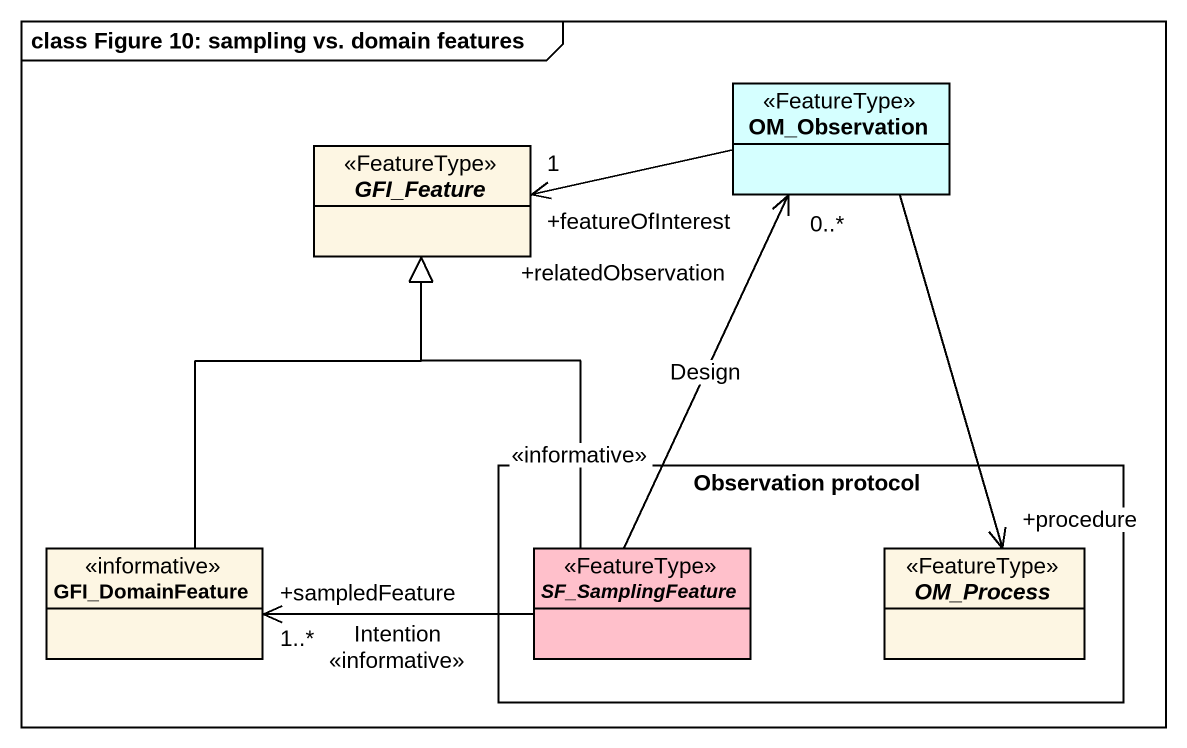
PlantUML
@startuml
mainframe class Figure 10: sampling vs. domain features
hide circle
hide empty members
abstract class GFI_Feature <<FeatureType>>
class OM_Observation <<FeatureType>> #D5FFFF
rectangle "Observation protocol" as Observation_protocol {
  abstract class SF_SamplingFeature <<FeatureType>> #FFC0CB
  abstract class OM_Process <<FeatureType>>
}
class GFI_DomainFeature <<informative>>
OM_Observation -left-> "+featureOfInterest\n1" GFI_Feature
OM_Observation --> "+procedure" OM_Process
GFI_DomainFeature -up-|> GFI_Feature
SF_SamplingFeature -up-|> GFI_Feature : <<informative>>
SF_SamplingFeature -up-> "+relatedObservation\n0..*" OM_Observation : Design
SF_SamplingFeature -left-> "+sampledFeature\n1..*" GFI_DomainFeature : Intention\n<<informative>>
@enduml
